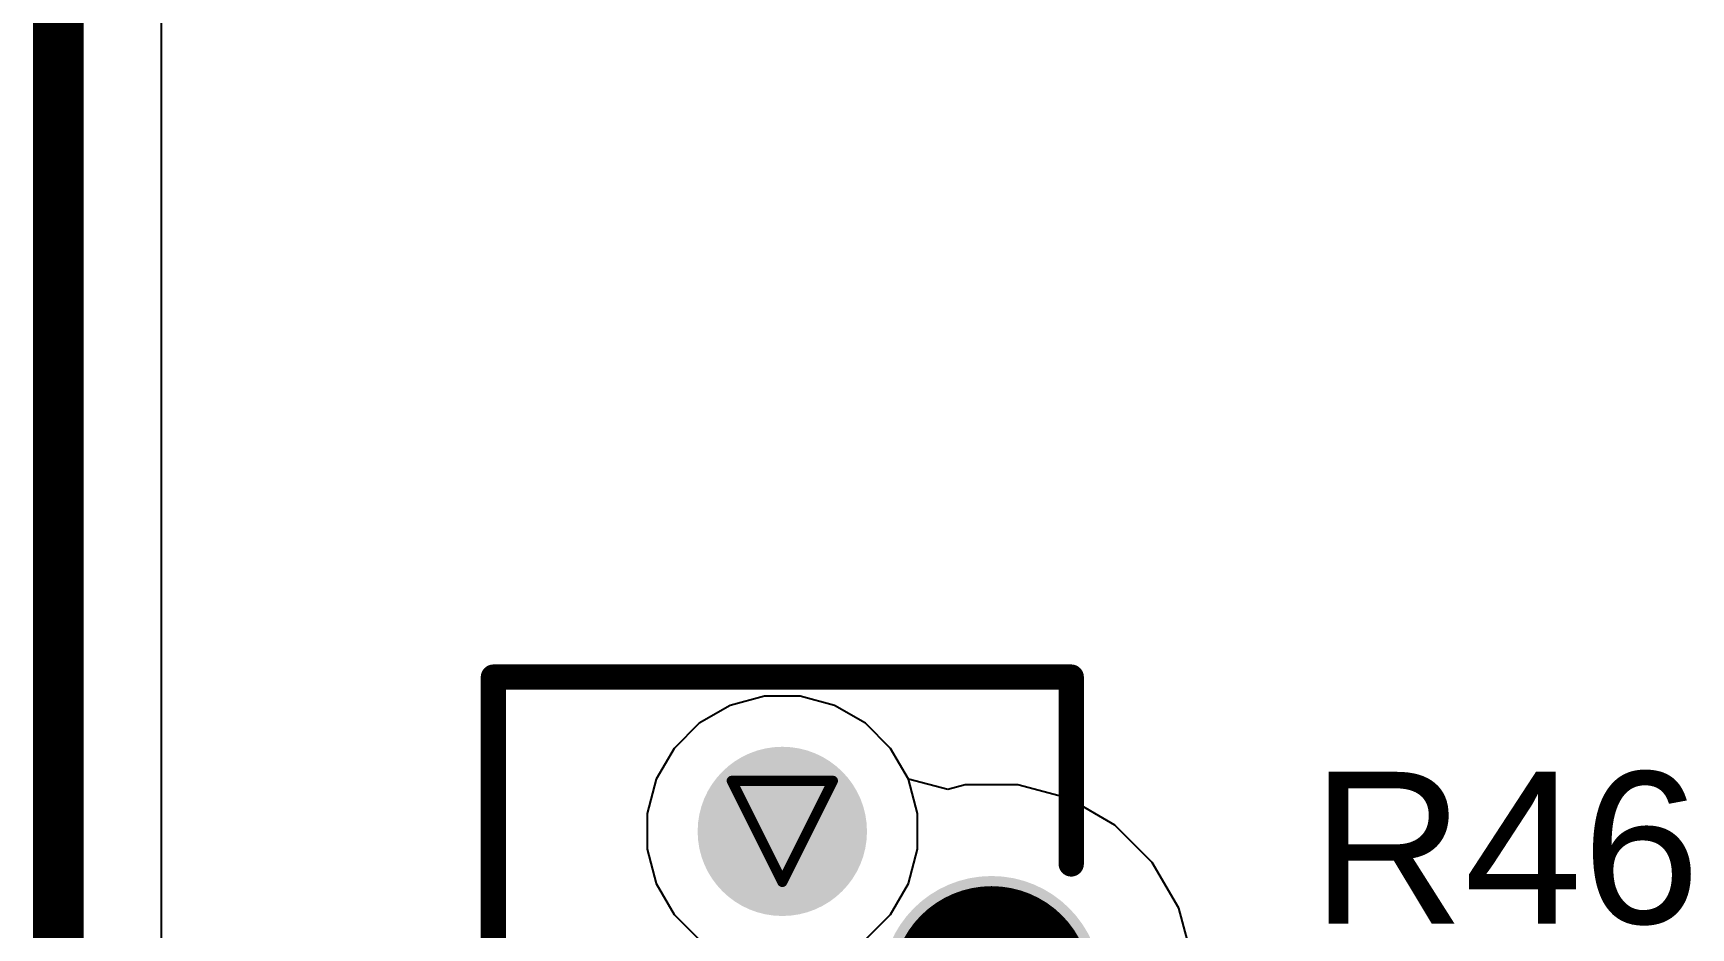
# Model space of a CAD drawing. Header units: inches. Extents: x -5 to 230, y -4 to 159.
# Drawn here: x -3.63 to 4.69, y 31.31 to 35.81 of the extents above; entities that cross this region are included whole.
import ezdxf

# ---------------------------------------------------------------- set-up
doc = ezdxf.new("R2010")
doc.units = ezdxf.units.IN
for name, color, linetype in [('Board Outline', 216, 'Continuous'), ('Bottom Layer', 5, 'Continuous'), ('Bottom Solder', 6, 'Continuous'), ('Drill Drawing', 1, 'Continuous'), ('Layer 1', 16, 'Continuous'), ('Layer 2', 76, 'Continuous'), ('Multi-Layer', 9, 'Continuous'), ('Pad Holes', 156, 'Continuous'), ('Top Layer', 1, 'Continuous'), ('Top Overlay', 2, 'Continuous'), ('Top Paste', 8, 'Continuous'), ('Top Solder', 216, 'Continuous')]:
    doc.layers.add(name, color=color, linetype=linetype)
doc.styles.add('Arial', font='', dxfattribs={"height": 0.2})
doc.styles.get('Arial').set_extended_font_data('Arial')

# ---------------------------------------------------------------- blocks, each defined once
blk = doc.blocks.new('U_E_051N_4BH21_S1B_187')
at = {"layer": 'Bottom Layer'}
h = blk.add_hatch(color=5, dxfattribs=at)
edge = h.paths.add_edge_path()
edge.add_arc((0.999998, 1.1749786), 0.499999, 270, 450)
edge.add_line((0.999998, 1.6749776), (-0.999998, 1.6749776))
edge.add_arc((-0.999998, 1.1749786), 0.499999, 90, 270)
edge.add_line((-0.9999980000000002, 0.6749795999999999), (0.9999979999999999, 0.6749795999999999))
h = blk.add_hatch(color=5, dxfattribs=at)
edge = h.paths.add_edge_path()
edge.add_arc((-2.1498814, -0.9250425999999999), 0.499999, 0, 360)
h = blk.add_hatch(color=5, dxfattribs=at)
edge = h.paths.add_edge_path()
edge.add_arc((2.1501354, -0.9250425999999999), 0.499999, 0, 360)
at = {"layer": 'Bottom Solder'}
h = blk.add_hatch(color=6, dxfattribs=at)
edge = h.paths.add_edge_path()
edge.add_arc((0.999998, 1.1749786), 0.5507989999999999, 270, 450)
edge.add_line((0.999998, 1.7257776), (-0.999998, 1.7257776))
edge.add_arc((-0.999998, 1.1749786), 0.5507989999999999, 90, 270)
edge.add_line((-0.9999980000000002, 0.6241796000000001), (0.9999979999999999, 0.6241796000000001))
h = blk.add_hatch(color=6, dxfattribs=at)
edge = h.paths.add_edge_path()
edge.add_arc((-2.925064, 0.1249934), 0.1016, 0, 360)
h = blk.add_hatch(color=6, dxfattribs=at)
edge = h.paths.add_edge_path()
edge.add_arc((2.925064, 0.1249934), 0.1016, 0, 360)
h = blk.add_hatch(color=6, dxfattribs=at)
edge = h.paths.add_edge_path()
edge.add_arc((-2.1498814, -0.9250425999999999), 0.5507989999999999, 0, 360)
h = blk.add_hatch(color=6, dxfattribs=at)
edge = h.paths.add_edge_path()
edge.add_arc((2.1501354, -0.9250425999999999), 0.5507989999999999, 0, 360)
at = {"layer": 'Layer 1'}
h = blk.add_hatch(color=16, dxfattribs=at)
edge = h.paths.add_edge_path()
edge.add_arc((0.999998, 1.1749786), 0.499999, 270, 450)
edge.add_line((0.999998, 1.6749776), (-0.999998, 1.6749776))
edge.add_arc((-0.999998, 1.1749786), 0.499999, 90, 270)
edge.add_line((-0.9999980000000002, 0.6749795999999999), (0.9999979999999999, 0.6749795999999999))
h = blk.add_hatch(color=16, dxfattribs=at)
edge = h.paths.add_edge_path()
edge.add_arc((-2.1498814, -0.9250425999999999), 0.499999, 0, 360)
h = blk.add_hatch(color=16, dxfattribs=at)
edge = h.paths.add_edge_path()
edge.add_arc((2.1501354, -0.9250425999999999), 0.499999, 0, 360)
at = {"layer": 'Layer 2'}
h = blk.add_hatch(color=76, dxfattribs=at)
edge = h.paths.add_edge_path()
edge.add_arc((0.999998, 1.1749786), 0.499999, 270, 450)
edge.add_line((0.999998, 1.6749776), (-0.999998, 1.6749776))
edge.add_arc((-0.999998, 1.1749786), 0.499999, 90, 270)
edge.add_line((-0.9999980000000002, 0.6749795999999999), (0.9999979999999999, 0.6749795999999999))
h = blk.add_hatch(color=76, dxfattribs=at)
edge = h.paths.add_edge_path()
edge.add_arc((-2.1498814, -0.9250425999999999), 0.499999, 0, 360)
h = blk.add_hatch(color=76, dxfattribs=at)
edge = h.paths.add_edge_path()
edge.add_arc((2.1501354, -0.9250425999999999), 0.499999, 0, 360)
at = {"layer": 'Multi-Layer'}
h = blk.add_hatch(color=9, dxfattribs=at)
edge = h.paths.add_edge_path()
edge.add_arc((0.999998, 1.1749786), 0.499999, 270, 450)
edge.add_line((0.999998, 1.6749776), (-0.999998, 1.6749776))
edge.add_arc((-0.999998, 1.1749786), 0.499999, 90, 270)
edge.add_line((-0.9999980000000002, 0.6749795999999999), (0.9999979999999999, 0.6749795999999999))
h = blk.add_hatch(color=9, dxfattribs=at)
edge = h.paths.add_edge_path()
edge.add_arc((-2.1498814, -0.9250425999999999), 0.499999, 0, 360)
h = blk.add_hatch(color=9, dxfattribs=at)
edge = h.paths.add_edge_path()
edge.add_arc((2.1501354, -0.9250425999999999), 0.499999, 0, 360)
at = {"layer": 'Pad Holes'}
h = blk.add_hatch(color=7, dxfattribs=at)
edge = h.paths.add_edge_path()
edge.add_arc((0.999998, 1.1749786), 0.2999994, 270, 450)
edge.add_line((0.999998, 1.474978), (-0.999998, 1.474978))
edge.add_arc((-0.999998, 1.1749786), 0.2999994, 90, 270)
edge.add_line((-0.999998, 0.8749792000000003), (0.999998, 0.8749791999999998))
h = blk.add_hatch(color=7, dxfattribs=at)
edge = h.paths.add_edge_path()
edge.add_arc((2.925064, 0.1249934), 0.4249928, 0, 360)
h = blk.add_hatch(color=7, dxfattribs=at)
edge = h.paths.add_edge_path()
edge.add_arc((-2.925064, 0.1249934), 0.350012, 0, 360)
h = blk.add_hatch(color=7, dxfattribs=at)
edge = h.paths.add_edge_path()
edge.add_arc((-2.1498814, -0.9250425999999999), 0.350012, 0, 360)
h = blk.add_hatch(color=7, dxfattribs=at)
edge = h.paths.add_edge_path()
edge.add_arc((2.1501354, -0.9250425999999999), 0.350012, 0, 360)
at = {"layer": 'Top Layer'}
h = blk.add_hatch(color=1, dxfattribs=at)
edge = h.paths.add_edge_path()
edge.add_arc((0.999998, 1.1749786), 0.499999, 270, 450)
edge.add_line((0.999998, 1.6749776), (-0.999998, 1.6749776))
edge.add_arc((-0.999998, 1.1749786), 0.499999, 90, 270)
edge.add_line((-0.9999980000000002, 0.6749795999999999), (0.9999979999999999, 0.6749795999999999))
h = blk.add_hatch(color=1, dxfattribs=at)
edge = h.paths.add_edge_path()
edge.add_arc((-2.1498814, -0.9250425999999999), 0.499999, 0, 360)
for points in [[(-1.5249779, -1.9249771), (-1.5249779, -0.4249801), (-1.0749661, -0.4249801), (-1.0749661, -1.9249771)], [(-0.8749918999999999, -1.9249771), (-0.8749918999999999, -0.4249801), (-0.4249801, -0.4249801), (-0.4249801, -1.9249771)], [(-0.2250059, -1.9249771), (-0.2250059, -0.4249801), (0.2250059, -0.4249801), (0.2250059, -1.9249771)], [(0.4249801, -1.9249771), (0.4249801, -0.4249801), (0.8749918999999999, -0.4249801), (0.8749918999999999, -1.9249771)], [(1.0749661, -1.9249771), (1.0749661, -0.4249801), (1.5249779, -0.4249801), (1.5249779, -1.9249771)]]:
    blk.add_hatch(color=1, dxfattribs=at).paths.add_polyline_path(points)
h = blk.add_hatch(color=1, dxfattribs=at)
edge = h.paths.add_edge_path()
edge.add_arc((2.1501354, -0.9250425999999999), 0.499999, 0, 360)
at = {"layer": 'Top Solder'}
h = blk.add_hatch(color=216, dxfattribs=at)
edge = h.paths.add_edge_path()
edge.add_arc((0.999998, 1.1749786), 0.5507989999999999, 270, 450)
edge.add_line((0.999998, 1.7257776), (-0.999998, 1.7257776))
edge.add_arc((-0.999998, 1.1749786), 0.5507989999999999, 90, 270)
edge.add_line((-0.9999980000000002, 0.6241796000000001), (0.9999979999999999, 0.6241796000000001))
h = blk.add_hatch(color=216, dxfattribs=at)
edge = h.paths.add_edge_path()
edge.add_arc((-2.925064, 0.1249934), 0.1016, 0, 360)
h = blk.add_hatch(color=216, dxfattribs=at)
edge = h.paths.add_edge_path()
edge.add_arc((2.925064, 0.1249934), 0.1016, 0, 360)
h = blk.add_hatch(color=216, dxfattribs=at)
edge = h.paths.add_edge_path()
edge.add_arc((-2.1498814, -0.9250425999999999), 0.5507989999999999, 0, 360)
for points in [[(-1.5757779, -1.9757771), (-1.5757779, -0.3741801), (-1.0241661, -0.3741801), (-1.0241661, -1.9757771)], [(-0.9257919, -1.9757771), (-0.9257919, -0.3741801), (-0.3741801, -0.3741801), (-0.3741801, -1.9757771)], [(-0.2758059, -1.9757771), (-0.2758058999999999, -0.3741801), (0.2758059, -0.3741801), (0.2758058999999999, -1.9757771)], [(0.3741801, -1.9757771), (0.3741801, -0.3741801), (0.9257919, -0.3741801), (0.9257919, -1.9757771)], [(1.0241661, -1.9757771), (1.0241661, -0.3741801), (1.5757779, -0.3741801), (1.5757779, -1.9757771)]]:
    blk.add_hatch(color=216, dxfattribs=at).paths.add_polyline_path(points)
h = blk.add_hatch(color=216, dxfattribs=at)
edge = h.paths.add_edge_path()
edge.add_arc((2.1501354, -0.9250425999999999), 0.5507989999999999, 0, 360)
at = {"layer": 'Top Overlay', "const_width": 0.127}
for points in [[(-3.699992599999999, 1.5749778), (-3.699992599999999, -1.3250164)], [(-3.699992599999999, 1.5749524), (-1.6115792, 1.5749524)], [(1.6115792, 1.5749524), (3.699992599999999, 1.5749524)], [(3.699992599999999, 1.5749524), (3.699992599999999, -1.3250164)], [(-3.699992599999999, -1.3250164), (-2.7613864, -1.3250164)], [(2.7616404, -1.3250164), (3.699992599999999, -1.3250164)]]:
    blk.add_lwpolyline(points, dxfattribs=at)
at = {"layer": 'Top Overlay', "const_width": 0.0635}
for points in [[(-3.7317426, 1.5749778, 1), (-3.6682426, 1.5749778, 1)], [(-3.7317426, 1.5749524, 1), (-3.6682426, 1.5749524, 1)], [(-1.6433292, 1.5749524, 1), (-1.5798292, 1.5749524, 1)], [(1.5798292, 1.5749524, 1), (1.6433292, 1.5749524, 1)], [(3.6682426, 1.5749524, 1), (3.7317426, 1.5749524, 1)], [(3.6682426, 1.5749524, 1), (3.7317426, 1.5749524, 1)], [(-3.7317426, -1.3250164, 1), (-3.6682426, -1.3250164, 1)], [(-3.7317426, -1.3250164, 1), (-3.6682426, -1.3250164, 1)], [(-2.7931364, -1.3250164, 1), (-2.7296364, -1.3250164, 1)], [(2.7298904, -1.3250164, 1), (2.7933904, -1.3250164, 1)], [(3.6682426, -1.3250164, 1), (3.7317426, -1.3250164, 1)], [(3.6682426, -1.3250164, 1), (3.7317426, -1.3250164, 1)]]:
    blk.add_lwpolyline(points, format="xyb", close=True, dxfattribs=at)
at = {"layer": 'Top Paste'}
for p, q in [((-1.12136936, 1.6800322), (-1.2904343, 1.6100044)), ((-1.0298684, 1.6800322), (-1.12136936, 1.6800322)), ((1.0501376, 1.6800322), (-1.0298684, 1.6800322)), ((1.13964466, 1.6800322), (1.0501376, 1.6800322)), ((1.0501376, 1.6800322), (1.0501376, 1.6800322)), ((1.30503422, 1.61152586), (1.13964466, 1.6800322)), ((-1.2904343, 1.6100044), (-1.4198346, 1.4806041)), ((1.43161512, 1.48494496), (1.30503422, 1.61152586)), ((-1.4198346, 1.4806041), (-1.4898624, 1.31153916)), ((1.500124, 1.3195554), (1.43161512, 1.48494496)), ((-1.4898624, 1.31153916), (-1.4898624, 1.2200382)), ((1.500124, 1.2300458), (1.500124, 1.3195554)), ((-1.4898624, 1.2200382), (-1.4898624, 1.2200382)), ((-1.4898624, 1.2200382), (-1.4898624, 1.1400282)), ((1.500124, 1.1500358), (1.500124, 1.2300458)), ((-1.4898624, 1.1400282), (-1.4898624, 1.04654096)), ((1.500124, 1.05654856), (1.500124, 1.1500358)), ((1.500124, 1.1500358), (1.500124, 1.1500358)), ((-1.4898624, 1.04654096), (-1.4183106, 0.8737955599999999)), ((1.42856966, 0.8838031599999999), (1.500124, 1.05654856)), ((-1.4183106, 0.8737955599999999), (-1.28609598, 0.74158094)), ((1.29635504, 0.75158854), (1.42856966, 0.8838031599999999)), ((1.12360964, 0.6800342), (1.29635504, 0.75158854)), ((-1.28609598, 0.74158094), (-1.11335058, 0.6700265999999999)), ((-1.11335058, 0.6700265999999999), (-1.0198608, 0.6700265999999999)), ((-1.0198608, 0.6700265999999999), (-1.0198608, 0.6700265999999999)), ((-1.0198608, 0.6700265999999999), (1.0201148, 0.6700265999999999)), ((1.0201148, 0.6700265999999999), (1.02210362, 0.6700265999999999)), ((1.02210362, 0.6700265999999999), (1.02578154, 0.6715506)), ((1.02578154, 0.6715506), (1.0285984, 0.67436746)), ((1.0285984, 0.67436746), (1.0301224, 0.6780453799999999)), ((1.0301224, 0.6780453799999999), (1.0301224, 0.6800342)), ((1.0301224, 0.6800342), (1.12360964, 0.6800342)), ((-1.524889, -1.923796), (-1.524889, -0.4237228)), ((-1.524889, -0.4237228), (-1.0748518, -0.4237228)), ((-1.0748518, -0.4237228), (-1.0748518, -1.923796)), ((-0.874903, -1.923796), (-0.874903, -0.4237228)), ((-0.874903, -0.4237228), (-0.4248658, -0.4237228)), ((-0.4248658, -0.4237228), (-0.4248658, -1.923796)), ((-0.2249424, -1.923796), (-0.2249424, -0.4237228)), ((-0.2249424, -0.4237228), (0.2250948, -0.4237228)), ((0.2250948, -0.4237228), (0.2250948, -1.923796)), ((0.4250436, -1.923796), (0.4250436, -0.4237228)), ((0.4250436, -0.4237228), (0.8750808, -0.4237228)), ((0.8750808, -0.4237228), (0.8750808, -1.923796)), ((1.0750296, -1.923796), (1.0750296, -0.4237228)), ((1.0750296, -0.4237228), (1.5250668, -0.4237228)), ((1.5250668, -0.4237228), (1.5250668, -1.923796)), ((-1.0748518, -1.923796), (-1.524889, -1.923796)), ((-0.4248658, -1.923796), (-0.874903, -1.923796)), ((0.2250948, -1.923796), (-0.2249424, -1.923796)), ((0.8750808, -1.923796), (0.4250436, -1.923796)), ((1.5250668, -1.923796), (1.0750296, -1.923796))]:
    blk.add_line(p, q, dxfattribs=at)
for points, const_width in [([(-1.89992, -0.9250425999999999, 1), (-2.399792, -0.9250425999999999, 1)], 0.499999), ([(2.400046, -0.9250425999999999, 1), (1.900174, -0.9250425999999999, 1)], 0.499999), ([(-2.52479048, -0.9250425999999999, 1), (-2.27479352, -0.9250425999999999, 1)], 0.2499995), ([(-2.02491848, -0.9250425999999999, 1), (-1.77492152, -0.9250425999999999, 1)], 0.2499995), ([(1.77517552, -0.9250425999999999, 1), (2.02517248, -0.9250425999999999, 1)], 0.2499995), ([(2.27504752, -0.9250425999999999, 1), (2.52504448, -0.9250425999999999, 1)], 0.2499995)]:
    blk.add_lwpolyline(points, format="xyb", close=True, dxfattribs=dict(at, const_width=const_width))

msp = doc.modelspace()

# ---------------------------------------------------------------- linework, layer by layer
at = {"layer": 'Board Outline', "const_width": 0.254}
msp.add_lwpolyline([(-3.49993204, -0.44281344), (-3.49993204, 73.46118658)], dxfattribs=at)
at = {"layer": 'Bottom Layer'}
for p, q in [((-2.98199302, 2.27748084), (-2.98199302, 70.73538812)), ((0.04372102, 32.47804528), (-0.12897104, 32.4317741)), ((0.22250146, 32.47804528), (0.04372102, 32.47804528)), ((0.39519352, 32.4317741), (0.22250146, 32.47804528)), ((-0.12897104, 32.4317741), (-0.28380182, 32.34238134)), ((0.5500243, 32.34238134), (0.39519352, 32.4317741)), ((-0.28380182, 32.34238134), (-0.4102176199999999, 32.21596553999999)), ((0.6764401, 32.21596553999999), (0.5500243, 32.34238134)), ((-0.4102176199999999, 32.21596553999999), (-0.4996103799999999, 32.06113475999999)), ((0.76583286, 32.06113475999999), (0.6764401, 32.21596553999999)), ((-0.4996103799999999, 32.06113475999999), (-0.54588156, 31.8884427)), ((0.8121040399999999, 31.8884427), (0.76583286, 32.06113475999999)), ((-0.54588156, 31.8884427), (-0.54588156, 31.70966226)), ((0.8121040399999999, 31.70966226), (0.8121040399999999, 31.8884427)), ((-0.54588156, 31.70966226), (-0.4996103799999999, 31.5369702)), ((0.76583286, 31.5369702), (0.8121040399999999, 31.70966226)), ((-0.4996103799999999, 31.5369702), (-0.4102176199999999, 31.38213942)), ((0.6764401, 31.38213942), (0.76583286, 31.5369702)), ((-0.4102176199999999, 31.38213942), (-0.28380182, 31.25572362)), ((0.5500243, 31.25572362), (0.6764401, 31.38213942))]:
    msp.add_line(p, q, dxfattribs=at)
at = {"layer": 'Drill Drawing', "const_width": 0.0508}
for points in [[(-0.12088876, 32.05305248), (0.38711124, 32.05305248)], [(-0.12088876, 32.05305248), (0.13311124, 31.54505248)], [(0.13311124, 31.54505248), (0.38711124, 32.05305248)]]:
    msp.add_lwpolyline(points, dxfattribs=at)
at = {"layer": 'Drill Drawing', "const_width": 0.0254}
for points in [[(-0.13358876, 32.05305248, 1), (-0.10818876, 32.05305248, 1)], [(-0.13358876, 32.05305248, 1), (-0.10818876, 32.05305248, 1)], [(0.37441124, 32.05305248, 1), (0.39981124, 32.05305248, 1)], [(0.37441124, 32.05305248, 1), (0.39981124, 32.05305248, 1)], [(0.12041124, 31.54505248, 1), (0.14581124, 31.54505248, 1)], [(0.12041124, 31.54505248, 1), (0.14581124, 31.54505248, 1)]]:
    msp.add_lwpolyline(points, format="xyb", close=True, dxfattribs=at)
at = {"layer": 'Layer 1'}
for p, q in [((-2.98199302, 8.96188454), (-2.98199302, 63.8283712)), ((0.04372102, 32.47804528), (-0.12897104, 32.4317741)), ((0.22250146, 32.47804528), (0.04372102, 32.47804528)), ((0.39519352, 32.4317741), (0.22250146, 32.47804528)), ((-0.12897104, 32.4317741), (-0.28380182, 32.34238134)), ((0.5500243, 32.34238134), (0.39519352, 32.4317741)), ((-0.28380182, 32.34238134), (-0.4102176199999999, 32.21596553999999)), ((0.6764401, 32.21596553999999), (0.5500243, 32.34238134)), ((-0.4102176199999999, 32.21596553999999), (-0.4996103799999999, 32.06113475999999)), ((0.76583286, 32.06113475999999), (0.6764401, 32.21596553999999)), ((-0.4996103799999999, 32.06113475999999), (-0.54588156, 31.8884427)), ((0.8121040399999999, 31.8884427), (0.76583286, 32.06113475999999)), ((-0.54588156, 31.8884427), (-0.54588156, 31.70966226)), ((0.8121040399999999, 31.70966226), (0.8121040399999999, 31.8884427)), ((-0.54588156, 31.70966226), (-0.4996103799999999, 31.5369702)), ((0.76583286, 31.5369702), (0.8121040399999999, 31.70966226)), ((-0.4996103799999999, 31.5369702), (-0.4102176199999999, 31.38213942)), ((0.6764401, 31.38213942), (0.76583286, 31.5369702)), ((-0.4102176199999999, 31.38213942), (-0.28380182, 31.25572362)), ((0.5500243, 31.25572362), (0.6764401, 31.38213942))]:
    msp.add_line(p, q, dxfattribs=at)
at = {"layer": 'Layer 2'}
for p, q in [((-2.98199302, 2.27748084), (-2.98199302, 70.73538812)), ((0.04372102, 32.47804528), (-0.12897104, 32.4317741)), ((0.22250146, 32.47804528), (0.04372102, 32.47804528)), ((0.39519352, 32.4317741), (0.22250146, 32.47804528)), ((-0.12897104, 32.4317741), (-0.28380182, 32.34238134)), ((0.5500243, 32.34238134), (0.39519352, 32.4317741)), ((-0.28380182, 32.34238134), (-0.4102176199999999, 32.21596553999999)), ((0.6764401, 32.21596553999999), (0.5500243, 32.34238134)), ((-0.4102176199999999, 32.21596553999999), (-0.4996103799999999, 32.06113475999999)), ((0.76583286, 32.0611373), (0.6764401, 32.21596553999999)), ((-0.4996103799999999, 32.06113475999999), (-0.54588156, 31.8884427)), ((0.9638944399999999, 32.00893267999999), (0.76583286, 32.0611373)), ((1.0504424, 32.03212288), (0.9638944399999999, 32.00893267999999)), ((1.31585208, 32.03212288), (1.0504424, 32.03212288)), ((1.57221936, 31.96342858), (1.31585208, 32.03212288)), ((1.80207158, 31.83072374), (1.57221936, 31.96342858)), ((-0.54588156, 31.8884427), (-0.54588156, 31.70966226)), ((1.9897471, 31.64304822), (1.80207158, 31.83072374)), ((-0.54588156, 31.70966226), (-0.4996103799999999, 31.5369702)), ((2.12245194, 31.413196), (1.9897471, 31.64304822)), ((-0.4996103799999999, 31.5369702), (-0.4102176199999999, 31.38213942)), ((-0.4102176199999999, 31.38213942), (-0.28380182, 31.25572362)), ((2.19114624, 31.15682872), (2.12245194, 31.413196))]:
    msp.add_line(p, q, dxfattribs=at)
at = {"layer": 'Top Layer'}
for p, q in [((-2.98199302, 2.23575626), (-2.98199302, 47.498)), ((0.04372102, 32.47804528), (-0.12897104, 32.4317741)), ((0.22250146, 32.47804528), (0.04372102, 32.47804528)), ((0.39519352, 32.4317741), (0.22250146, 32.47804528)), ((-0.12897104, 32.4317741), (-0.28380182, 32.34238134)), ((0.5500243, 32.34238134), (0.39519352, 32.4317741)), ((-0.28380182, 32.34238134), (-0.4102176199999999, 32.21596553999999)), ((0.6764401, 32.21596553999999), (0.5500243, 32.34238134)), ((-0.4102176199999999, 32.21596553999999), (-0.4996103799999999, 32.06113475999999)), ((0.76583286, 32.06113475999999), (0.6764401, 32.21596553999999)), ((-0.4996103799999999, 32.06113475999999), (-0.54588156, 31.8884427)), ((0.8121040399999999, 31.8884427), (0.76583286, 32.06113475999999)), ((-0.54588156, 31.8884427), (-0.54588156, 31.70966226)), ((0.8121040399999999, 31.70966226), (0.8121040399999999, 31.8884427)), ((-0.54588156, 31.70966226), (-0.4996103799999999, 31.5369702)), ((0.76583286, 31.5369702), (0.8121040399999999, 31.70966226)), ((-0.4996103799999999, 31.5369702), (-0.4102176199999999, 31.38213942)), ((0.6764401, 31.38213942), (0.76583286, 31.5369702)), ((-0.4102176199999999, 31.38213942), (-0.28380182, 31.25572362)), ((0.5500243, 31.25572362), (0.6764401, 31.38213942))]:
    msp.add_line(p, q, dxfattribs=at)

# ---------------------------------------------------------------- block references
at = {"rotation": 90}
msp.add_blockref('U_E_051N_4BH21_S1B_187', (0.25810464, 28.87398848), dxfattribs=at)

# ---------------------------------------------------------------- texts
at = {"layer": 'Top Overlay', "style": 'Arial'}
msp.add_text('R46', height=0.7619999999999999, dxfattribs=at).set_placement((2.78719788, 31.33620098))

doc.saveas('drawing.dxf')
